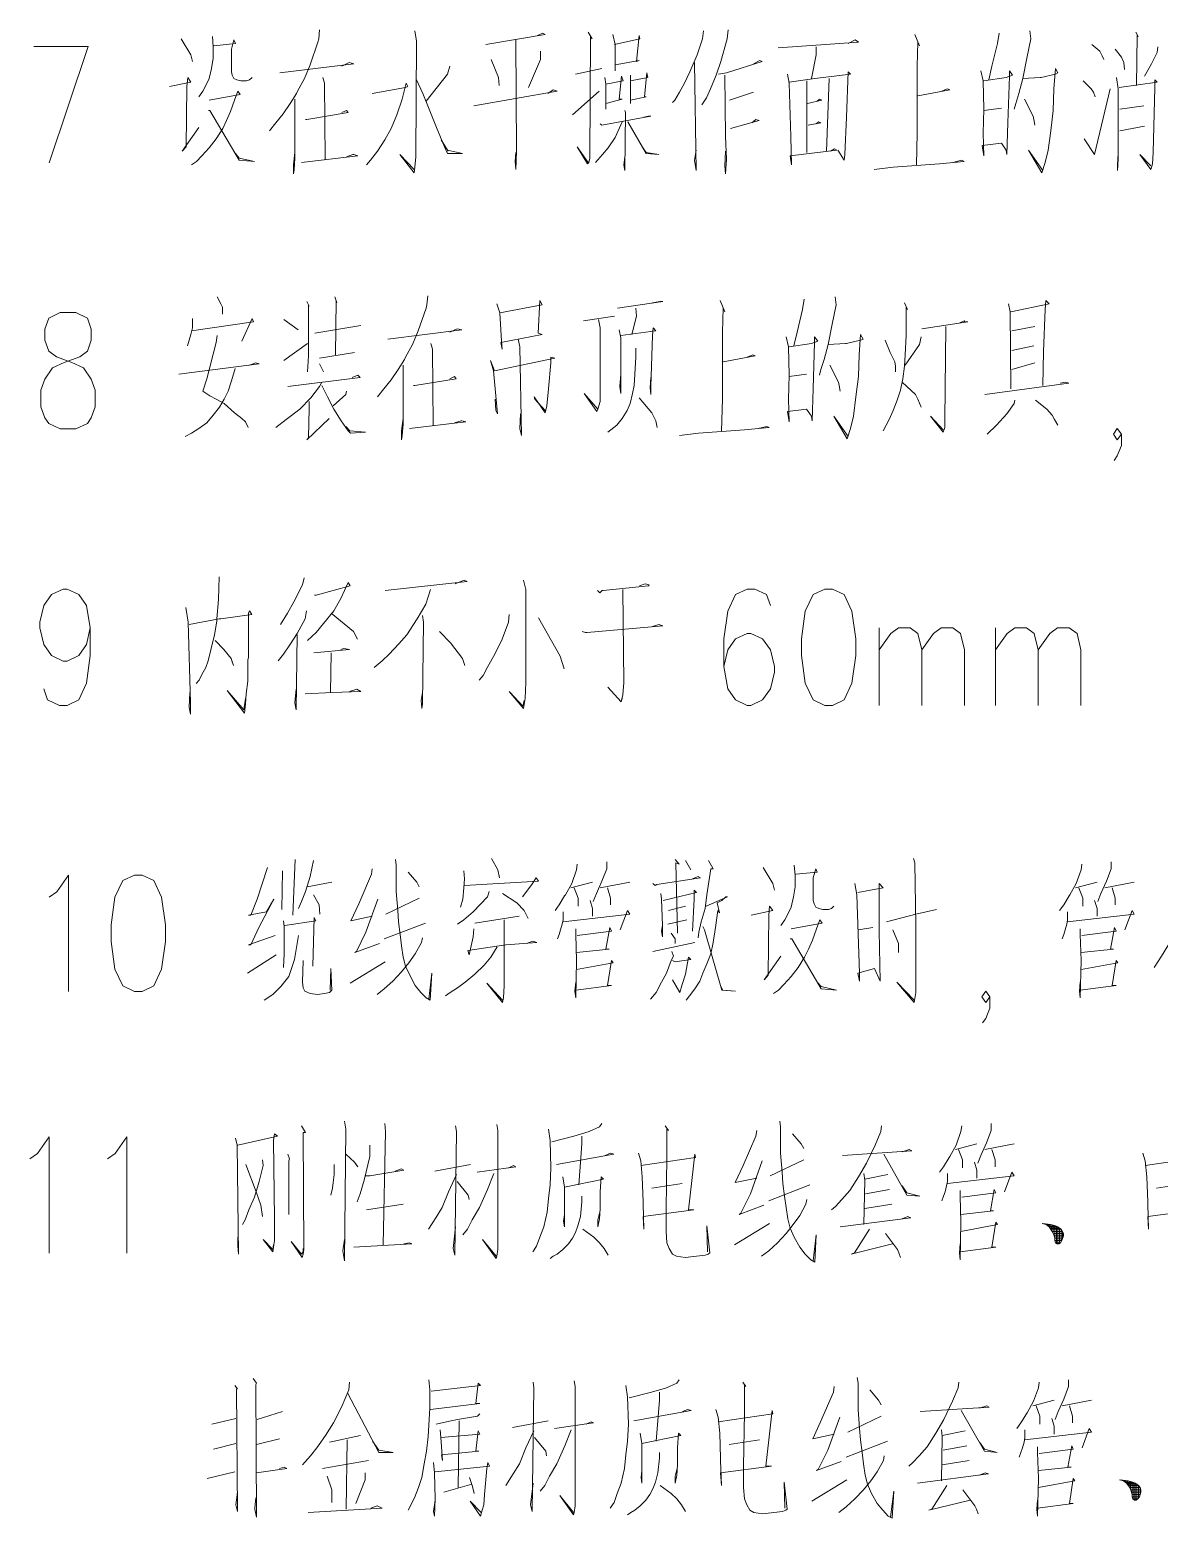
# Model space of a CAD drawing. Header units: millimetres. Extents: x 0 to 586, y 0 to 414.
# Drawn here: x 199.27 to 234.03, y 102.86 to 148.67 of the extents above; entities that cross this region are included whole.
import ezdxf

# ---------------------------------------------------------------- set-up
doc = ezdxf.new("R2010")
doc.units = ezdxf.units.MM

msp = doc.modelspace()

# ---------------------------------------------------------------- linework, layer by layer
at = {"color": 0, "lineweight": 0}
for points in [[(204.889806, 148.459472), (204.910972, 148.1455), (204.910972, 147.79625), (204.865111, 147.482278), (204.791028, 147.168306), (204.69225, 146.960167), (204.593472, 146.783778), (204.473528, 146.610917)], [(208.188278, 148.671139), (208.163583, 148.392444), (208.138889, 148.286611), (207.895472, 147.588111), (207.726139, 147.168306), (207.503889, 146.783778), (207.479194, 146.713222), (207.285167, 146.39925), (207.062917, 146.085278), (206.844194, 145.806583), (206.650167, 145.563167)], [(211.123389, 148.635861), (211.172778, 148.321889), (211.148083, 144.758833), (211.123389, 144.444861), (211.098694, 144.268472), (210.657722, 144.829389), (211.098694, 144.374306)], [(213.300028, 148.216056), (215.134472, 148.530028), (215.060389, 148.565306), (214.891056, 148.49475)], [(216.453861, 148.600583), (216.577333, 148.392444), (216.527944, 148.459472), (216.50325, 144.723556), (216.478556, 144.582444), (216.429167, 144.547167), (216.111667, 145.072806), (216.453861, 144.582444)], [(217.212333, 148.530028), (217.286417, 148.216056), (217.286417, 147.411722), (217.286417, 147.588111), (218.020194, 147.725694), (217.946111, 147.693944), (218.020194, 148.49475), (218.044889, 148.392444), (217.261722, 148.216056)], [(219.999278, 148.635861), (219.974583, 148.392444), (219.80525, 147.902083), (219.586528, 147.376444), (219.413667, 147.027194), (219.2655, 146.7485), (219.120861, 146.505083), (219.046778, 146.434528)], [(220.75775, 148.671139), (220.733056, 148.392444), (220.539028, 147.693944), (220.390861, 147.274139), (220.221528, 146.854333), (220.098056, 146.575639), (219.953417, 146.363972)], [(226.5045, 148.530028), (226.652667, 148.180778), (226.603278, 148.286611), (226.578583, 147.552833), (226.578583, 145.492611), (226.553889, 144.511889)], [(229.097417, 148.565306), (229.048028, 148.251333), (228.878694, 147.552833), (228.779917, 147.133028)], [(230.049917, 148.635861), (230.074611, 148.392444), (229.954667, 147.79625), (229.831194, 147.168306), (229.707722, 146.713222), (229.612472, 146.39925), (229.563083, 146.226389)], [(233.302528, 148.600583), (233.376611, 148.459472), (233.351917, 148.49475), (233.327222, 146.960167)], [(199.393528, 148.159611), (201.065694, 148.159611), (199.869778, 144.575389)], [(203.933778, 148.392444), (204.226583, 147.902083), (204.275972, 147.693944)], [(204.935667, 148.180778), (205.598889, 148.251333), (205.5495, 148.357167), (205.475417, 148.074944), (205.475417, 147.831528), (205.475417, 147.623389), (205.475417, 147.376444), (205.500111, 147.274139), (205.5495, 147.168306), (205.64475, 147.133028), (205.768222, 147.09775), (205.941083, 147.09775), (206.036333, 147.133028), (206.110417, 147.203583)], [(214.227833, 148.357167), (214.252528, 144.931694), (214.227833, 144.374306), (214.206667, 144.617722), (214.227833, 144.896417)], [(214.986306, 148.007917), (214.986306, 147.760972), (214.619417, 146.889611)], [(222.299389, 148.110222), (224.768833, 148.286611), (224.670056, 148.357167), (224.451333, 148.251333)], [(223.474139, 148.1455), (223.474139, 147.902083), (223.325972, 147.168306)], [(231.958444, 148.216056), (232.201861, 148.007917), (232.275944, 147.866806), (232.325333, 147.760972)], [(232.667528, 148.074944), (232.865083, 147.831528), (232.935639, 147.658667), (232.960333, 147.447)], [(233.986917, 148.1455), (233.962222, 147.972639), (233.792889, 147.623389), (233.574167, 147.238861)], [(206.967667, 147.344694), (209.239556, 147.623389), (209.094917, 147.658667), (208.872667, 147.552833)], [(212.199361, 147.552833), (212.125278, 147.309417), (211.465583, 146.469806)], [(213.472889, 147.760972), (213.691611, 147.203583), (213.716306, 146.960167)], [(219.731167, 147.658667), (219.780556, 144.339028), (219.731167, 144.653), (219.780556, 144.966972)], [(220.464944, 147.309417), (220.708361, 147.344694), (221.809028, 147.693944), (221.738472, 147.725694), (221.540917, 147.623389)], [(203.566889, 146.924889), (204.226583, 147.062472), (204.131333, 147.203583), (204.106639, 146.924889), (204.081944, 145.072806), (203.958472, 144.931694), (204.473528, 145.665472)], [(208.287056, 147.203583), (208.336444, 147.027194), (208.361139, 144.688278)], [(211.172778, 147.133028), (211.366806, 146.713222), (211.564361, 146.226389), (211.783083, 145.665472), (212.030028, 145.072806), (212.125278, 144.861139), (212.590944, 144.861139), (212.125278, 144.966972)], [(216.062278, 147.309417), (216.870139, 147.482278)], [(216.968917, 147.203583), (216.993611, 146.995444), (216.993611, 146.226389), (216.993611, 146.39925), (217.505139, 146.540361), (217.409889, 146.540361), (217.480444, 147.238861), (217.529833, 147.09775), (216.993611, 146.995444)], [(217.752083, 147.274139), (217.752083, 147.09775), (217.752083, 146.39925), (217.752083, 146.505083), (218.238917, 146.610917), (218.189528, 146.610917), (218.263611, 147.344694), (218.288306, 147.203583), (217.752083, 147.09775)], [(220.6625, 147.274139), (220.683667, 145.386778), (220.708361, 144.688278), (220.683667, 144.233194), (220.6625, 144.480139), (220.683667, 144.931694)], [(222.592194, 147.309417), (222.641583, 147.027194), (222.690972, 145.386778), (222.715667, 144.511889), (222.666278, 144.794111), (224.109139, 144.966972), (224.035056, 145.00225), (223.911583, 144.931694)], [(224.133833, 144.966972), (224.327861, 144.653), (224.352556, 144.829389), (224.401944, 145.979444), (224.451333, 147.376444), (224.525417, 147.309417), (223.42475, 147.168306), (222.641583, 147.062472)], [(223.181333, 147.09775), (223.181333, 144.896417)], [(223.865722, 147.168306), (223.791639, 144.931694)], [(228.5365, 147.411722), (228.607056, 147.09775), (228.63175, 146.226389), (228.607056, 145.492611), (228.63175, 144.794111), (228.582361, 145.108083), (229.1715, 145.178639), (229.316139, 144.966972), (229.340833, 144.829389), (229.365528, 145.806583), (229.414917, 147.238861), (229.414917, 147.411722), (229.513694, 147.274139), (229.316139, 147.203583), (228.63175, 147.09775)], [(229.831194, 147.168306), (230.367417, 147.203583), (230.392111, 147.203583), (230.833083, 147.309417), (230.907167, 147.344694), (230.833083, 147.482278), (230.783694, 146.854333), (230.759, 146.191111), (230.688444, 145.563167), (230.614361, 144.966972), (230.515583, 144.582444), (230.416806, 144.268472), (230.000528, 144.966972), (230.4415, 144.339028)], [(231.690333, 147.09775), (231.93375, 146.854333), (232.007833, 146.7485), (232.057222, 146.610917)], [(232.716917, 147.203583), (232.766306, 146.854333), (232.766306, 145.143361), (232.766306, 144.688278), (232.741611, 144.339028), (232.741611, 144.511889), (232.766306, 144.861139)], [(232.791, 146.889611), (233.962222, 147.062472), (233.891667, 147.133028), (233.891667, 146.889611), (233.842278, 144.896417), (233.817583, 144.547167), (233.768194, 144.374306), (233.426, 144.829389), (233.768194, 144.480139)], [(204.791028, 146.505083), (205.743528, 146.677944), (205.669444, 146.783778), (205.574194, 146.505083), (205.450722, 146.155833), (205.32725, 145.877139), (205.207306, 145.630194), (205.00975, 145.316222), (204.791028, 145.037528), (204.568778, 144.794111), (204.399444, 144.617722), (204.251278, 144.511889)], [(209.804, 146.713222), (210.830583, 146.889611), (210.904667, 146.924889), (210.855278, 147.027194), (210.731806, 146.540361), (210.562472, 146.05), (210.389611, 145.630194), (210.195583, 145.280944), (209.973333, 144.931694), (209.754611, 144.653), (209.631139, 144.511889)], [(212.933139, 146.328694), (215.501361, 146.783778), (215.377889, 146.819056), (215.208556, 146.713222)], [(215.967028, 146.05), (216.796056, 146.783778)], [(220.807139, 146.505083), (221.540917, 146.7485)], [(226.603278, 146.642667), (227.580472, 146.819056), (227.506389, 146.854333), (227.337056, 146.783778)], [(231.715028, 145.316222), (232.032528, 144.829389), (232.519361, 146.854333)], [(204.766333, 146.191111), (204.815722, 146.191111), (205.718833, 144.653), (206.1845, 144.617722), (205.718833, 144.723556), (205.598889, 144.861139)], [(207.429806, 146.540361), (207.429806, 144.723556), (207.408639, 144.374306), (207.383944, 144.233194), (207.383944, 144.511889), (207.429806, 144.896417)], [(207.750833, 145.912417), (207.796694, 145.912417), (209.070222, 146.120556), (209.020833, 146.191111), (208.872667, 146.120556)], [(217.579222, 146.191111), (217.603917, 146.120556), (217.579222, 144.339028), (217.554528, 144.511889), (217.579222, 144.758833)], [(223.2025, 146.39925), (223.643472, 146.505083), (223.569389, 146.540361), (223.498833, 146.469806)], [(228.63175, 146.191111), (229.1715, 146.261667)], [(229.880583, 146.540361), (230.148694, 146.014722), (230.173389, 145.912417), (230.198083, 145.736028)], [(233.549472, 146.328694), (232.815694, 146.226389)], [(217.505139, 145.841861), (217.286417, 145.3515), (217.067694, 145.037528), (216.894833, 144.829389), (216.676111, 144.582444)], [(216.82075, 145.771306), (216.870139, 145.736028), (218.387083, 146.014722), (218.313, 146.014722), (218.168361, 145.979444)], [(217.678, 145.841861), (218.238917, 144.861139), (218.6305, 144.829389), (218.238917, 144.896417), (218.118972, 145.072806)], [(220.831833, 145.630194), (221.713778, 145.877139), (221.615, 145.912417), (221.491528, 145.806583)], [(223.227194, 145.736028), (223.618778, 145.806583), (223.544694, 145.841861), (223.474139, 145.771306)], [(233.574167, 145.70075), (232.815694, 145.563167)], [(211.93125, 145.280944), (212.149972, 144.931694)], [(207.627361, 144.582444), (209.363028, 144.794111), (209.239556, 144.829389), (209.214861, 144.829389), (209.020833, 144.758833)], [(225.259194, 144.374306), (225.844806, 144.444861), (227.262972, 144.547167), (228.021444, 144.617722), (227.947361, 144.653), (227.67925, 144.582444)], [(205.034444, 140.447889), (205.154389, 140.236222), (205.203778, 140.133917), (205.203778, 140.028083), (205.203778, 139.92225)], [(207.796694, 140.306778), (207.870778, 140.169194), (207.846083, 140.204472), (207.846083, 138.631083), (207.821389, 138.140722)], [(208.653944, 140.447889), (208.7245, 140.2715), (208.703333, 140.342056), (208.678639, 138.666361)], [(211.514972, 140.483167), (211.490278, 140.204472), (211.465583, 140.098639), (211.218639, 139.400139), (211.049306, 138.980333), (210.830583, 138.595806), (210.805889, 138.52525), (210.608333, 138.211278), (210.389611, 137.897306), (210.167361, 137.618611), (209.973333, 137.371667)], [(213.642222, 140.236222), (213.737472, 139.957528), (213.786861, 139.086167), (213.811556, 138.839222), (213.762167, 139.050889), (215.035694, 139.294306), (214.912222, 139.329583), (214.961611, 140.342056), (215.035694, 140.204472), (213.737472, 139.957528)], [(217.356972, 140.098639), (218.750444, 140.306778), (218.655194, 140.306778), (218.432944, 140.2715)], [(220.514333, 140.342056), (220.658972, 139.992806), (220.609583, 140.098639), (220.584889, 139.364861), (220.584889, 137.304639), (220.560194, 136.323917)], [(223.103722, 140.377333), (223.054333, 140.063361), (222.885, 139.364861), (222.786222, 138.945056)], [(224.05975, 140.447889), (224.084444, 140.204472), (223.960972, 139.608278), (223.8375, 138.980333), (223.717556, 138.52525), (223.618778, 138.211278), (223.569389, 138.038417)], [(226.187, 140.2715), (226.28225, 140.063361), (226.236389, 140.133917), (226.236389, 139.259028), (226.211694, 138.666361), (226.187, 138.317111), (226.137611, 137.932583), (226.063528, 137.583333), (225.96475, 137.269361), (225.844806, 136.955389), (225.721333, 136.673167), (225.527306, 136.323917)], [(229.390222, 140.236222), (229.439611, 139.992806), (229.464306, 137.618611)], [(229.464306, 139.992806), (230.635528, 140.236222), (230.540278, 140.342056), (230.515583, 140.063361), (230.466194, 138.772194), (230.4415, 137.720917)], [(204.275972, 139.784667), (204.275972, 139.502444), (204.226583, 139.294306), (204.177194, 139.121444), (204.127806, 138.945056)], [(204.251278, 139.400139), (206.159806, 139.678833), (206.110417, 139.784667), (205.792917, 139.086167)], [(207.087611, 139.749389), (207.528583, 139.435417)], [(216.305694, 139.714111), (217.261722, 139.855222)], [(216.771361, 139.749389), (216.82075, 139.502444), (216.82075, 137.234083), (216.746667, 136.990667), (216.721972, 136.920111), (216.330389, 137.4775), (216.746667, 136.990667)], [(217.921417, 140.098639), (217.946111, 139.855222), (217.797944, 139.294306)], [(208.040111, 139.329583), (209.458278, 139.573)], [(210.290833, 139.153194), (212.56625, 139.435417), (212.418083, 139.470694), (212.199361, 139.364861)], [(217.406361, 139.435417), (217.45575, 139.188472), (217.45575, 137.4775), (217.431056, 137.689167), (217.45575, 138.070167)], [(217.45575, 139.259028), (218.531722, 139.400139), (218.457639, 139.502444), (218.432944, 139.259028), (218.383556, 137.689167), (218.383556, 137.442222), (218.362389, 137.653889), (218.383556, 137.967861)], [(223.8375, 138.980333), (224.37725, 139.015611), (224.401944, 139.015611), (224.839389, 139.121444), (224.913472, 139.153194), (224.839389, 139.294306), (224.793528, 138.666361), (224.768833, 138.003139), (224.69475, 137.371667), (224.620667, 136.779), (224.521889, 136.394472), (224.426639, 136.0805), (224.010361, 136.779), (224.451333, 136.151056)], [(226.723222, 139.470694), (228.141389, 139.678833), (228.046139, 139.678833), (228.021444, 139.714111), (227.873278, 139.643556)], [(227.457, 139.537722), (227.432306, 136.673167), (227.432306, 136.42975), (227.382917, 136.288639), (226.991333, 136.779), (227.382917, 136.359194)], [(230.198083, 139.537722), (229.489, 139.400139)], [(205.034444, 139.259028), (205.00975, 139.050889), (204.716944, 137.932583), (204.593472, 137.548056), (204.812194, 137.406944), (205.00975, 137.304639), (205.253167, 137.163528), (205.570667, 136.884833), (205.792917, 136.708444), (205.912861, 136.606139), (205.986944, 136.42975)], [(207.087611, 138.489972), (207.821389, 139.015611)], [(211.610222, 139.015611), (211.659611, 138.839222), (211.684306, 136.500306)], [(214.301917, 139.153194), (214.351306, 138.909778), (214.400694, 136.186333), (214.351306, 136.394472), (214.376, 136.849556)], [(217.921417, 138.8745), (217.921417, 138.736917), (217.921417, 138.595806), (217.872028, 137.720917), (217.822639, 137.4775), (217.748556, 137.163528), (217.653306, 136.955389), (217.505139, 136.708444), (217.332278, 136.500306), (217.064167, 136.288639)], [(222.542806, 139.22375), (222.616889, 138.909778), (222.641583, 138.038417), (222.616889, 137.304639), (222.641583, 136.606139), (222.592194, 136.920111), (223.177806, 136.990667), (223.325972, 136.779), (223.350667, 136.637889), (223.375361, 137.618611), (223.421222, 139.050889), (223.421222, 139.22375), (223.52, 139.086167), (223.325972, 139.015611), (222.641583, 138.909778)], [(225.597861, 139.121444), (225.746028, 138.736917), (225.894194, 138.454694), (225.915361, 138.317111), (225.915361, 138.140722)], [(226.698528, 139.22375), (226.649139, 138.980333), (226.211694, 138.352389)], [(229.489, 138.803944), (230.173389, 138.945056)], [(203.859694, 138.070167), (206.329139, 138.387667), (206.230361, 138.422944), (206.036333, 138.352389)], [(208.188278, 138.560528), (209.26425, 138.736917)], [(208.188278, 138.387667), (208.31175, 138.140722)], [(210.7565, 138.352389), (210.7565, 136.535583), (210.731806, 136.186333), (210.707111, 136.045222), (210.707111, 136.323917), (210.7565, 136.708444)], [(213.592833, 137.304639), (213.617528, 136.955389), (213.666917, 136.849556), (213.543444, 138.176), (213.444667, 138.489972), (213.568139, 138.176), (215.427278, 138.560528), (215.303806, 138.595806), (215.303806, 138.422944), (215.229722, 137.618611), (215.180333, 137.092972), (215.134472, 136.884833), (214.792278, 137.371667), (214.813444, 137.304639), (215.134472, 136.955389)], [(220.609583, 138.454694), (221.590306, 138.631083), (221.516222, 138.666361), (221.343361, 138.595806)], [(223.886889, 138.352389), (224.155, 137.82675), (224.179694, 137.720917), (224.204389, 137.548056)], [(230.198083, 138.422944), (229.489, 138.211278)], [(205.595361, 138.246556), (205.475417, 137.862028), (205.376639, 137.548056), (205.253167, 137.304639), (205.108528, 137.057694), (204.910972, 136.814278), (204.716944, 136.570861), (204.47, 136.394472), (204.251278, 136.256889), (204.053722, 136.151056)], [(207.211083, 137.689167), (209.433583, 137.967861), (209.363028, 138.038417), (209.190167, 137.967861)], [(211.074, 137.720917), (211.123389, 137.720917), (212.393389, 137.932583), (212.344, 138.003139), (212.199361, 137.932583)], [(222.641583, 138.003139), (223.177806, 138.070167)], [(208.262361, 137.82675), (208.188278, 137.689167), (207.920167, 137.339917), (207.577972, 136.990667), (207.161694, 136.673167), (206.844194, 136.42975)], [(208.262361, 137.720917), (208.431694, 137.371667), (208.62925, 136.990667), (208.847972, 136.637889), (209.066694, 136.323917), (209.140778, 136.256889), (209.606444, 136.288639), (209.116083, 136.323917), (208.996139, 136.465028)], [(209.020833, 137.548056), (208.996139, 137.442222), (208.604556, 137.092972)], [(226.112917, 137.82675), (226.529194, 137.442222), (226.603278, 137.304639), (226.698528, 137.057694)], [(228.656444, 137.442222), (231.249361, 137.791472), (231.150583, 137.82675), (230.977722, 137.791472)], [(207.870778, 137.234083), (207.870778, 137.022417), (207.846083, 136.115778), (207.796694, 136.045222), (208.481083, 136.708444)], [(218.020194, 137.339917), (218.40825, 136.884833), (218.531722, 136.637889), (218.581111, 136.42975)], [(229.58425, 137.269361), (229.559556, 137.163528), (229.340833, 136.849556), (229.023333, 136.500306), (228.730528, 136.221611)], [(230.21925, 137.269361), (230.564972, 136.990667), (230.734306, 136.814278), (230.808389, 136.673167), (230.907167, 136.500306)], [(210.950528, 136.394472), (212.686194, 136.606139), (212.56625, 136.637889), (212.541556, 136.637889), (212.344, 136.570861)], [(219.2655, 136.186333), (219.851111, 136.256889), (221.269278, 136.359194), (222.02775, 136.42975), (221.957194, 136.465028), (221.685556, 136.394472)], [(232.642833, 135.417278), (232.738083, 135.554861), (232.861556, 135.872361), (232.861556, 136.221611), (232.738083, 136.394472), (232.618139, 136.221611), (232.738083, 136.045222), (232.861556, 136.221611)], [(205.101472, 131.833056), (205.076778, 131.134556), (205.027389, 130.538361), (205.027389, 130.471333), (204.953306, 130.051528), (204.854528, 129.631722), (204.759278, 129.247194), (204.685194, 129.039056), (204.561722, 128.827389), (204.487639, 128.654528), (204.392389, 128.548694)], [(207.715556, 131.797778), (207.666167, 131.586111), (207.398056, 131.064), (207.204028, 130.71475), (206.981778, 130.3655)], [(208.033056, 131.272139), (208.082444, 131.272139), (209.133722, 131.554361), (209.063167, 131.656667), (208.840917, 131.169833), (208.622194, 130.785306), (208.304694, 130.400778), (208.082444, 130.118556), (207.814333, 129.875139)], [(210.209694, 131.41325), (212.728528, 131.691944), (212.633278, 131.727222), (212.361639, 131.621389)], [(214.467722, 131.727222), (214.538278, 131.448528), (214.538278, 128.583972), (214.513583, 128.093611), (214.467722, 127.779639), (214.02675, 128.305278)], [(216.739611, 131.41325), (216.813694, 131.342694), (216.887778, 131.41325), (216.912472, 131.41325), (218.305944, 131.554361), (218.330639, 131.586111), (218.207167, 131.621389), (218.037833, 131.554361)], [(201.132722, 130.266722), (201.016306, 129.755194), (200.776417, 129.413), (200.416583, 129.240139), (200.296639, 129.240139), (199.940333, 129.413), (199.700444, 129.755194), (199.5805, 130.266722), (199.5805, 130.436056), (199.700444, 130.947583), (199.940333, 131.289778), (200.296639, 131.459111), (200.416583, 131.459111), (200.776417, 131.289778), (201.016306, 130.947583), (201.132722, 130.266722), (201.132722, 129.413), (201.016306, 128.559278), (200.776417, 128.04775), (200.416583, 127.874889), (200.180222, 127.874889), (199.820389, 128.04775), (199.700444, 128.389944)], [(211.606694, 131.448528), (211.458528, 130.993444), (211.190417, 130.538361), (210.872917, 130.051528), (210.625972, 129.769306), (210.333167, 129.455333), (210.114444, 129.247194), (209.8675, 129.039056)], [(217.522778, 131.448528), (217.547472, 128.583972), (217.522778, 128.199444), (217.473389, 127.987778), (217.057111, 128.442861), (217.473389, 127.987778), (217.498083, 128.093611)], [(222.063028, 130.947583), (221.943083, 131.289778), (221.58325, 131.459111), (221.343361, 131.459111), (220.987056, 131.289778), (220.747167, 130.77825), (220.627222, 129.924528), (220.627222, 129.070806), (220.747167, 128.389944), (220.987056, 128.04775), (221.343361, 127.874889), (221.463306, 127.874889), (221.823139, 128.04775), (222.063028, 128.389944), (222.182972, 128.901472), (222.182972, 129.070806), (222.063028, 129.582333), (221.823139, 129.924528), (221.463306, 130.093861), (221.343361, 130.093861), (220.987056, 129.924528), (220.747167, 129.582333), (220.627222, 129.070806)], [(204.074889, 130.887611), (204.145444, 130.436056), (204.219528, 127.956028), (204.219528, 127.606778), (204.170139, 127.814917), (204.194833, 128.27)], [(204.170139, 130.3655), (205.101472, 130.538361), (205.150861, 130.538361), (206.103361, 130.679472), (206.029278, 130.785306), (206.004583, 130.71475), (206.004583, 129.980972), (206.004583, 129.353028), (205.979889, 129.282472), (205.979889, 128.686278), (205.979889, 128.61925), (205.9305, 128.234722), (205.905806, 127.92075), (205.881111, 127.638528), (205.344889, 128.337028), (205.859944, 127.744361), (205.905806, 128.093611)], [(207.789639, 130.785306), (207.74025, 130.538361), (207.496833, 130.086806), (207.278111, 129.737556), (207.080556, 129.455333), (206.911222, 129.247194)], [(208.548111, 130.71475), (209.2325, 130.153833), (209.355972, 129.910417)], [(211.35975, 130.644194), (211.384444, 130.436056), (211.35975, 127.92075), (211.335056, 127.779639), (211.310361, 128.023056), (211.35975, 128.27)], [(214.02675, 130.679472), (214.002056, 130.436056), (213.8045, 129.910417), (213.585778, 129.455333), (213.367056, 129.070806), (213.218889, 128.792111), (213.095417, 128.654528)], [(214.929861, 130.573639), (215.589556, 129.388306), (215.713028, 129.003778)], [(212.657972, 129.106083), (212.583889, 129.31775), (212.217, 129.804583), (211.874806, 130.153833)], [(216.273944, 130.153833), (216.372722, 130.118556), (216.422111, 130.118556), (218.746917, 130.330222), (218.623444, 130.3655), (218.404722, 130.294944)], [(225.407361, 127.874889), (225.407361, 130.266722)], [(225.407361, 129.582333), (225.763667, 130.093861), (226.003556, 130.266722), (226.363389, 130.266722), (226.59975, 130.093861), (226.719694, 129.582333), (226.719694, 127.874889)], [(226.719694, 129.582333), (227.079528, 130.093861), (227.315889, 130.266722), (227.675722, 130.266722), (227.915611, 130.093861), (228.035556, 129.582333), (228.035556, 127.874889)], [(228.988056, 127.874889), (228.988056, 130.266722)], [(228.988056, 129.582333), (229.347889, 130.093861), (229.587778, 130.266722), (229.944083, 130.266722), (230.183972, 130.093861), (230.303917, 129.582333), (230.303917, 127.874889)], [(230.303917, 129.582333), (230.660222, 130.093861), (230.900111, 130.266722), (231.259944, 130.266722), (231.499833, 130.093861), (231.61625, 129.582333), (231.61625, 127.874889)], [(204.978, 129.875139), (205.246111, 129.596444), (205.468361, 129.31775), (205.538917, 129.106083), (205.493056, 129.247194)], [(207.496833, 130.051528), (207.472139, 127.744361), (207.42275, 127.956028), (207.472139, 128.372306)], [(208.011889, 129.490611), (209.109028, 129.596444), (208.939694, 129.631722), (208.840917, 129.596444)], [(208.548111, 129.490611), (208.523417, 128.27)], [(207.74025, 128.234722), (208.572806, 128.27), (209.45475, 128.305278), (209.331278, 128.372306), (209.109028, 128.305278)], [(214.051444, 128.27), (214.443028, 127.850194), (214.488889, 128.023056)], [(206.583139, 122.886611), (206.265639, 121.909417), (206.068083, 121.419056), (205.997528, 121.419056), (206.558444, 121.524889), (206.777167, 121.909417), (206.315028, 121.038056), (206.068083, 120.512417), (205.997528, 120.512417), (206.826556, 120.791111)], [(207.048806, 122.784306), (207.024111, 121.595444)], [(207.440389, 123.133556), (207.366306, 121.419056)], [(208.001306, 123.098278), (207.902528, 122.607917), (207.757889, 122.152833), (207.634417, 121.838861), (207.535639, 121.630722)], [(209.811056, 122.851333), (209.786361, 122.678472), (209.394778, 121.768306), (209.151361, 121.246194), (209.811056, 121.387306)], [(210.520139, 123.133556), (210.544833, 122.957167), (210.544833, 122.152833), (210.594222, 121.560167), (210.618917, 121.210917), (210.668306, 120.826389), (210.714167, 120.477139), (210.763556, 120.127889), (210.837639, 119.849194), (210.961111, 119.5705), (211.130444, 119.256528), (211.303306, 119.044861), (211.472639, 118.872), (211.596111, 118.801444), (211.6455, 119.637528), (211.546722, 118.836722)], [(212.622694, 122.784306), (212.647389, 122.537361), (212.622694, 122.258667), (212.598, 121.909417), (212.523917, 121.666)], [(213.479944, 123.168833), (213.673972, 122.819583), (213.723361, 122.572639)], [(216.118722, 122.992444), (216.094028, 122.819583), (215.949389, 122.399778), (215.751833, 122.050528), (215.727139, 122.01525), (215.557806, 121.736556), (215.434333, 121.560167)], [(217.025361, 123.063), (217.025361, 122.851333), (216.877194, 122.470333), (216.707861, 122.085806), (216.609083, 121.838861)], [(219.127917, 123.133556), (219.251389, 122.992444), (219.152611, 123.027722), (219.202, 120.861667)], [(219.445417, 123.098278), (219.618278, 122.819583)], [(220.1545, 123.098278), (220.302667, 122.851333), (220.228583, 122.851333), (220.105111, 122.050528), (220.055722, 121.630722), (219.935778, 121.210917), (219.861694, 120.896944), (219.837, 120.720556)], [(221.840778, 122.886611), (222.137111, 122.399778), (222.182972, 122.188111)], [(222.796806, 122.957167), (222.8215, 122.643194), (222.8215, 122.293944), (222.772111, 121.979972), (222.698028, 121.666), (222.59925, 121.454333), (222.504, 121.281472), (222.380528, 121.105083)], [(222.846194, 122.678472), (223.505889, 122.749028), (223.4565, 122.851333), (223.382417, 122.572639), (223.382417, 122.329222), (223.382417, 122.121083), (223.382417, 121.874139), (223.407111, 121.768306), (223.4565, 121.666), (223.555278, 121.630722), (223.675222, 121.595444), (223.848083, 121.595444), (223.943333, 121.630722), (224.017417, 121.701278)], [(226.462167, 123.168833), (226.511556, 123.027722), (226.53625, 121.105083), (226.53625, 119.91975), (226.53625, 119.044861), (226.486861, 118.730889), (225.950639, 119.358833), (226.486861, 118.801444)], [(231.648, 122.992444), (231.623306, 122.819583), (231.475139, 122.399778), (231.281111, 122.050528), (231.256417, 122.01525), (231.087083, 121.736556), (230.963611, 121.560167)], [(232.551111, 123.063), (232.551111, 122.851333), (232.406472, 122.470333), (232.233611, 122.085806), (232.138361, 121.838861)], [(199.862722, 121.972917), (200.099083, 122.14225), (200.458917, 122.653778), (200.458917, 119.073083)], [(207.807278, 122.293944), (208.562222, 122.435056)], [(211.253917, 122.293944), (211.179833, 122.435056), (210.911722, 122.749028)], [(212.647389, 122.329222), (214.922806, 122.470333), (214.848722, 122.572639), (214.72525, 122.3645), (214.432444, 121.979972)], [(215.924694, 122.258667), (216.584389, 122.435056)], [(216.827806, 122.258667), (217.734444, 122.435056)], [(218.443528, 122.399778), (218.517611, 122.329222), (218.563472, 122.3645), (219.911083, 122.572639), (219.837, 122.607917), (219.664139, 122.537361)], [(224.655944, 122.399778), (224.7265, 122.050528), (224.800583, 119.637528), (224.800583, 119.394111), (224.751194, 119.637528), (225.26625, 119.778639), (225.435583, 119.394111), (225.410889, 120.932222), (225.410889, 122.399778), (225.534361, 122.258667), (224.751194, 122.121083)], [(231.453972, 122.258667), (232.113667, 122.435056)], [(232.357083, 122.258667), (233.260194, 122.435056)], [(208.001306, 122.050528), (208.170639, 121.736556), (208.195333, 121.454333)], [(209.980389, 121.909417), (209.6135, 120.896944), (209.320694, 120.304278), (209.271306, 120.269), (210.029778, 120.547694)], [(210.227333, 121.454333), (211.253917, 121.944694)], [(213.405861, 122.152833), (213.356472, 121.979972), (212.9155, 121.524889), (212.622694, 121.281472), (212.428667, 121.140361)], [(213.822139, 122.085806), (214.263111, 121.803583), (214.481833, 121.560167), (214.605306, 121.31675)], [(216.023472, 122.258667), (216.143417, 121.944694), (216.143417, 121.701278)], [(216.510306, 121.874139), (216.584389, 121.630722), (216.584389, 121.387306)], [(217.050056, 122.258667), (217.145306, 121.944694), (217.145306, 121.736556)], [(218.686944, 122.085806), (218.711639, 121.909417), (218.736333, 121.105083), (218.736333, 120.755833), (218.711639, 120.932222), (218.736333, 121.105083)], [(218.761028, 121.874139), (219.787611, 122.121083), (219.713528, 122.188111), (219.713528, 121.909417), (219.664139, 120.932222)], [(220.080417, 121.701278), (220.740111, 121.979972), (220.69425, 121.979972), (220.570778, 121.874139), (220.422611, 121.803583), (220.496694, 121.489611), (220.447306, 121.560167), (220.373222, 121.038056), (220.302667, 120.582972), (220.228583, 120.233722), (220.105111, 119.91975), (219.985167, 119.637528), (219.886389, 119.394111), (219.738222, 119.150694), (219.568889, 118.939028), (219.470111, 118.801444)], [(231.549222, 122.258667), (231.672694, 121.944694), (231.672694, 121.701278)], [(232.039583, 121.874139), (232.113667, 121.630722), (232.113667, 121.387306)], [(232.575806, 122.258667), (232.674583, 121.944694), (232.674583, 121.736556)], [(215.681278, 121.524889), (215.681278, 121.281472), (215.656583, 121.140361), (215.607194, 120.9675), (215.557806, 120.826389), (215.508417, 120.688806)], [(215.681278, 121.210917), (217.734444, 121.454333), (217.660361, 121.560167), (217.441639, 120.9675)], [(219.445417, 121.701278), (218.930361, 121.560167)], [(221.473889, 121.419056), (222.137111, 121.560167), (222.038333, 121.701278), (222.013639, 121.419056), (221.988944, 119.5705), (221.865472, 119.429389), (222.380528, 120.163167)], [(225.633139, 121.210917), (226.53625, 121.454333), (227.17125, 121.595444)], [(231.207028, 121.524889), (231.207028, 121.281472), (231.182333, 121.140361), (231.132944, 120.9675), (231.087083, 120.826389), (231.037694, 120.688806)], [(231.207028, 121.210917), (233.260194, 121.454333), (233.189639, 121.560167), (232.967389, 120.9675)], [(234.72775, 121.489611), (234.484333, 120.9675), (234.290306, 120.477139), (234.09275, 120.163167), (233.874028, 119.813917)], [(207.0735, 121.246194), (207.094667, 121.069806), (207.094667, 120.304278), (207.094667, 120.233722), (207.0735, 119.813917)], [(207.119361, 121.105083), (208.075389, 121.246194), (208.026, 121.352028), (207.976611, 119.849194)], [(210.177944, 120.688806), (211.447944, 121.175639)], [(212.940194, 121.002778), (212.9155, 120.755833), (212.795556, 120.198444), (212.746167, 120.336028), (213.917389, 120.512417), (214.873417, 120.582972), (214.749944, 120.61825), (214.555917, 120.547694)], [(212.964889, 121.175639), (214.333667, 121.387306)], [(213.871528, 121.281472), (213.871528, 119.256528), (213.846833, 118.872), (213.822139, 118.730889), (213.331778, 119.323556), (213.822139, 118.801444)], [(216.069333, 121.002778), (216.069333, 120.826389), (216.094028, 120.022056), (216.069333, 118.872), (216.048167, 119.080139), (216.069333, 119.358833)], [(216.118722, 120.791111), (217.17, 120.932222), (217.124139, 121.038056), (217.000667, 120.371306), (217.099444, 120.371306), (216.094028, 120.269)], [(219.494806, 121.281472), (218.909194, 121.140361)], [(219.985167, 121.069806), (220.031028, 120.9675), (220.570778, 119.115417), (220.987056, 119.080139), (220.595472, 119.115417), (220.521389, 119.256528)], [(222.698028, 121.002778), (223.650528, 121.175639), (223.579972, 121.281472), (223.481194, 121.002778), (223.357722, 120.653528), (223.23425, 120.371306), (223.114306, 120.127889), (222.91675, 119.813917), (222.698028, 119.535222), (222.479306, 119.288278), (222.306444, 119.115417), (222.158278, 119.009583)], [(224.775889, 120.9675), (225.216861, 121.038056)], [(225.827167, 120.9675), (226.000028, 120.547694), (226.000028, 120.269)], [(231.598611, 121.002778), (231.598611, 120.826389), (231.623306, 120.022056), (231.598611, 118.872), (231.573917, 119.080139), (231.598611, 119.358833)], [(231.648, 120.791111), (232.699278, 120.932222), (232.649889, 121.038056), (232.529944, 120.371306), (232.625194, 120.371306), (231.623306, 120.269)], [(207.535639, 120.791111), (207.415694, 120.057333), (207.242833, 119.535222), (206.999417, 119.22125), (206.752472, 118.974306), (206.484361, 118.801444)], [(211.352694, 120.720556), (211.328, 120.582972), (211.130444, 120.233722), (210.936417, 119.955028), (210.714167, 119.672806), (210.446056, 119.394111), (210.177944, 119.150694), (209.959222, 118.974306)], [(218.443528, 120.304278), (219.738222, 120.582972)], [(219.004444, 120.861667), (219.127917, 120.688806), (219.127917, 120.547694)], [(222.673333, 120.688806), (222.722722, 120.688806), (223.625833, 119.150694), (224.0915, 119.115417), (223.625833, 119.22125), (223.505889, 119.358833)], [(205.972833, 119.637528), (206.85125, 120.198444)], [(213.649278, 120.441861), (213.45525, 120.127889), (213.257694, 119.884472), (212.964889, 119.605778), (212.672083, 119.358833), (212.428667, 119.185972), (212.206417, 119.044861), (212.061778, 118.939028)], [(219.029139, 120.304278), (219.078528, 120.163167), (219.004444, 120.022056), (218.859806, 119.637528), (218.711639, 119.358833), (218.542306, 119.044861), (218.369444, 118.836722)], [(219.053833, 120.022056), (219.127917, 119.986778), (219.618278, 120.057333), (219.544194, 120.127889), (219.445417, 119.605778), (219.346639, 119.288278), (219.276083, 119.044861), (219.053833, 119.429389)], [(207.683806, 120.022056), (207.659111, 119.358833), (207.683806, 119.185972), (207.733194, 119.080139), (207.902528, 119.009583), (208.124778, 118.974306), (208.3435, 119.009583), (208.491667, 119.044861), (208.562222, 119.115417), (208.537528, 119.778639), (208.516361, 119.115417)], [(209.126667, 119.323556), (210.202639, 119.986778)], [(216.094028, 119.743361), (217.219389, 119.955028), (217.17, 120.022056), (217.050056, 119.256528), (217.17, 119.256528), (216.069333, 119.115417)], [(231.623306, 119.743361), (232.748667, 119.955028), (232.699278, 120.022056), (232.575806, 119.256528), (232.699278, 119.256528), (231.598611, 119.115417)], [(228.592944, 118.102944), (228.688194, 118.240528), (228.811667, 118.5545), (228.811667, 118.90375), (228.688194, 119.080139), (228.56825, 118.90375), (228.688194, 118.730889), (228.811667, 118.90375)], [(208.950278, 115.076111), (208.999667, 114.832694), (208.950278, 110.779278), (208.900889, 111.09325), (208.950278, 111.4425)], [(210.199111, 115.005556), (210.220278, 114.762139), (210.149722, 111.269639)], [(216.873667, 115.005556), (216.799583, 114.90325), (216.482083, 114.762139), (216.016417, 114.621028), (215.332028, 114.448167)], [(222.352306, 115.076111), (222.377, 114.90325), (222.377, 114.098917), (222.422861, 113.50625), (222.447556, 113.157), (222.496944, 112.772472), (222.546333, 112.423222), (222.595722, 112.073972), (222.669806, 111.79175), (222.78975, 111.513056), (222.962611, 111.199083), (223.131944, 110.990944), (223.304806, 110.814556), (223.428278, 110.744), (223.474139, 111.583611), (223.378889, 110.779278)], [(228.854, 115.005556), (228.854, 114.797417), (228.709361, 114.412889), (228.5365, 114.028361), (228.44125, 113.784944)], [(199.270056, 113.919), (199.509944, 114.088333), (199.86625, 114.599861), (199.86625, 111.015639)], [(201.658361, 113.919), (201.89825, 114.088333), (202.258083, 114.599861), (202.258083, 111.015639)], [(205.598889, 114.554), (205.648278, 114.342333), (205.697667, 110.990944), (205.672972, 111.234361), (205.672972, 111.513056)], [(205.672972, 114.342333), (206.897111, 114.621028), (206.798333, 114.691583), (206.773639, 114.483444), (206.798333, 112.073972), (206.798333, 111.968139), (206.798333, 111.756472), (206.798333, 111.407222), (206.773639, 111.199083), (206.748944, 111.057972), (206.456139, 111.4425), (206.748944, 111.128528), (206.773639, 111.269639)], [(207.630889, 114.938528), (207.750833, 114.726861), (207.680278, 114.726861), (207.701444, 111.128528), (207.680278, 110.990944), (207.655583, 110.885111), (207.313389, 111.375472), (207.630889, 110.990944), (207.680278, 111.057972), (207.680278, 111.163806)], [(212.372222, 114.938528), (212.396917, 114.762139), (212.351056, 110.955667), (212.301667, 111.163806), (212.372222, 111.827028)], [(213.64575, 114.973806), (213.670444, 114.797417), (213.670444, 111.128528), (213.64575, 110.920389), (213.621056, 110.849833), (213.204778, 111.4425), (213.621056, 110.920389)], [(215.23325, 114.832694), (215.282639, 114.483444), (215.307333, 113.643833), (215.282639, 113.121722), (215.23325, 112.701917), (215.187389, 112.282111), (215.088611, 111.827028), (214.965139, 111.513056), (214.866361, 111.234361), (214.746417, 111.057972)], [(216.263361, 114.621028), (216.263361, 114.377611), (216.164583, 113.121722)], [(218.828056, 114.938528), (218.926833, 114.797417), (218.877444, 114.832694), (218.877444, 113.993083), (218.85275, 112.352667), (218.85275, 111.689444), (218.877444, 111.340194), (218.951528, 111.163806), (219.050306, 110.990944), (219.17025, 110.920389), (219.441889, 110.885111), (220.052194, 110.955667), (220.150972, 110.990944), (220.200361, 111.026222), (220.101583, 111.862306), (220.126278, 111.057972)], [(221.643222, 114.797417), (221.618528, 114.621028), (221.226944, 113.714389), (220.98, 113.18875), (221.643222, 113.329861)], [(223.086083, 114.240028), (223.012, 114.377611), (222.743889, 114.691583)], [(225.481444, 114.938528), (225.45675, 114.762139), (225.283889, 114.342333), (225.015778, 113.784944), (224.772361, 113.365139), (224.50425, 112.945333), (224.257306, 112.666639), (224.063278, 112.4585), (223.939806, 112.352667)], [(227.950889, 114.938528), (227.926194, 114.762139), (227.778028, 114.342333), (227.584, 113.993083), (227.559306, 113.957806), (227.389972, 113.679111), (227.2665, 113.50625)], [(209.733444, 114.342333), (209.733444, 113.993083), (209.560583, 113.259306), (209.440639, 112.8395), (209.341861, 112.596083)], [(215.480194, 113.749667), (217.240556, 114.063639), (217.141778, 114.098917), (216.972444, 114.028361)], [(217.999028, 114.098917), (218.073111, 113.8555), (218.118972, 113.365139), (218.143667, 112.596083), (218.143667, 112.525528), (218.168361, 111.756472), (218.143667, 112.141), (219.71, 112.352667), (219.537139, 112.352667), (219.734694, 114.063639), (219.759389, 113.957806), (218.073111, 113.714389)], [(224.282, 114.028361), (226.40925, 114.169472), (226.335167, 114.20475), (226.116444, 114.134194)], [(227.756861, 114.20475), (228.416556, 114.377611)], [(227.852111, 114.20475), (227.975583, 113.890778), (227.975583, 113.643833)], [(228.659972, 114.20475), (229.563083, 114.377611)], [(228.878694, 114.20475), (228.977472, 113.890778), (228.977472, 113.679111)], [(233.524778, 114.098917), (233.598861, 113.8555), (233.64825, 113.365139), (233.672944, 112.596083), (233.672944, 112.525528), (233.697639, 111.756472), (233.672944, 112.141), (235.239278, 112.352667), (235.066417, 112.352667), (235.263972, 114.063639), (235.288667, 113.957806), (233.598861, 113.714389)], [(206.431444, 113.890778), (206.456139, 113.714389), (206.332667, 113.224028), (206.188028, 112.737194), (206.015167, 112.352667), (205.895222, 112.038694), (205.821139, 111.897583)], [(205.916389, 113.749667), (206.237417, 112.910056), (206.382056, 112.49025), (206.431444, 112.141)], [(207.214611, 114.063639), (207.264, 113.922528), (207.239306, 113.8555), (207.239306, 112.211556), (207.239306, 112.352667), (207.239306, 112.772472)], [(208.632778, 113.749667), (208.632778, 113.435694), (208.608083, 113.18875), (208.583389, 113.015889), (208.534, 112.80775)], [(208.999667, 114.063639), (209.267778, 113.820222), (209.366556, 113.679111)], [(211.737222, 113.541528), (212.837889, 113.749667)], [(213.035444, 113.50625), (214.231361, 113.679111), (214.157278, 113.714389), (214.012639, 113.643833)], [(221.812556, 113.8555), (221.445667, 112.8395), (221.152861, 112.246833), (221.103472, 112.211556), (221.861944, 112.49025)], [(222.055972, 113.400417), (223.086083, 113.890778)], [(225.555528, 114.063639), (226.264611, 112.80775), (226.656194, 112.772472), (226.264611, 112.874778), (226.116444, 113.086444)], [(228.342472, 113.820222), (228.416556, 113.573278), (228.416556, 113.329861)], [(209.609972, 113.400417), (209.733444, 113.400417), (210.784722, 113.573278), (210.710639, 113.608556), (210.516611, 113.541528)], [(212.396917, 113.435694), (212.1535, 112.910056), (211.959472, 112.423222), (211.761917, 112.10925), (211.543194, 111.756472)], [(212.421611, 113.224028), (212.763806, 112.80775), (212.7885, 112.666639)], [(213.546972, 113.470972), (213.352944, 112.980611), (213.106, 112.423222), (212.887278, 112.038694), (212.739111, 111.756472), (212.594472, 111.583611)], [(215.674222, 113.365139), (215.723611, 113.051167), (215.723611, 111.827028), (215.698917, 112.003417), (215.723611, 112.211556)], [(215.723611, 113.051167), (216.923056, 113.294583), (216.848972, 113.365139), (216.824278, 112.910056), (216.824278, 112.387944), (216.799583, 112.073972), (216.750194, 111.827028), (216.750194, 112.038694), (216.799583, 112.246833)], [(218.415306, 113.015889), (219.343111, 113.157)], [(224.941694, 113.470972), (224.966389, 113.259306), (224.941694, 111.897583)], [(224.966389, 113.294583), (225.675472, 113.435694)], [(227.509917, 113.470972), (227.509917, 113.224028), (227.485222, 113.086444), (227.435833, 112.910056), (227.389972, 112.772472), (227.340583, 112.631361)], [(227.509917, 113.157), (229.563083, 113.400417), (229.492528, 113.50625), (229.270278, 112.910056)], [(233.941056, 113.015889), (234.872389, 113.157)], [(216.263361, 112.772472), (216.263361, 112.596083), (216.213972, 112.141), (216.139889, 111.862306), (216.065806, 111.654167), (215.967028, 111.477778), (215.847083, 111.304917), (215.674222, 111.128528), (215.504889, 110.990944), (215.381417, 110.920389), (215.282639, 110.849833)], [(222.010111, 112.631361), (223.280111, 113.121722)], [(225.724861, 112.980611), (224.991083, 112.8395)], [(227.9015, 112.945333), (227.9015, 112.772472), (227.926194, 111.968139), (227.9015, 110.814556), (227.876806, 111.026222), (227.9015, 111.304917)], [(227.950889, 112.737194), (229.002167, 112.874778), (228.952778, 112.980611), (228.832833, 112.317389), (228.928083, 112.317389), (227.926194, 112.211556)], [(209.634667, 112.352667), (210.760028, 112.525528)], [(223.181333, 112.666639), (223.156639, 112.525528), (222.962611, 112.176278), (222.765056, 111.897583), (222.546333, 111.618889), (222.278222, 111.340194), (222.010111, 111.09325), (221.787861, 110.920389)], [(224.966389, 112.387944), (225.798944, 112.525528)], [(220.955306, 111.269639), (222.031278, 111.932861)], [(224.207917, 111.827028), (226.384556, 112.10925), (226.289306, 112.141), (226.116444, 112.073972)], [(227.926194, 111.689444), (229.051556, 111.897583), (229.002167, 111.968139), (228.878694, 111.199083), (229.002167, 111.199083), (227.9015, 111.057972)], [(230.445028, 111.932861), (230.688444, 111.897583), (230.836611, 111.862306), (230.910694, 111.827028), (230.960083, 111.79175), (231.005944, 111.756472), (231.055333, 111.689444), (231.080028, 111.618889), (231.080028, 111.548333), (231.030639, 111.407222), (230.984778, 111.340194), (230.935389, 111.304917), (230.886, 111.304917), (230.836611, 111.340194), (230.811917, 111.407222), (230.811917, 111.477778), (230.787222, 111.583611), (230.737833, 111.689444), (230.639056, 111.827028), (230.543806, 111.897583), (230.420333, 111.932861)], [(230.543806, 111.897583), (230.66375, 111.897583)], [(230.617889, 111.862306), (230.617889, 111.897583)], [(230.811917, 111.862306), (230.617889, 111.862306)], [(230.639056, 111.827028), (230.910694, 111.827028)], [(230.66375, 111.897583), (230.66375, 111.79175)], [(230.960083, 111.79175), (230.66375, 111.79175)], [(230.713139, 111.724722), (230.713139, 111.862306)], [(230.762528, 111.862306), (230.762528, 111.654167)], [(230.811917, 111.407222), (230.811917, 111.862306)], [(230.861306, 111.827028), (230.861306, 111.340194)], [(230.910694, 111.304917), (230.910694, 111.827028)], [(230.960083, 111.79175), (230.960083, 111.340194)], [(209.243083, 111.199083), (211.028139, 111.304917), (210.954056, 111.340194), (210.784722, 111.304917)], [(216.288056, 111.756472), (216.63025, 111.513056), (216.799583, 111.340194), (216.94775, 111.163806), (217.067694, 110.955667)], [(225.114556, 111.756472), (224.648889, 111.026222), (224.550111, 110.990944), (225.823639, 111.304917)], [(225.604917, 111.618889), (225.971806, 111.128528), (226.017667, 111.026222), (226.067056, 110.885111)], [(230.713139, 111.756472), (230.984778, 111.756472)], [(231.055333, 111.689444), (230.737833, 111.689444)], [(230.787222, 111.618889), (231.080028, 111.618889)], [(231.080028, 111.548333), (230.811917, 111.548333)], [(230.811917, 111.477778), (231.055333, 111.477778)], [(231.030639, 111.407222), (230.811917, 111.407222)], [(230.836611, 111.340194), (230.984778, 111.340194)], [(231.005944, 111.375472), (231.005944, 111.756472)], [(231.055333, 111.689444), (231.055333, 111.477778)], [(205.584778, 106.944583), (205.658861, 106.83875), (205.634167, 106.83875), (205.658861, 103.067556), (205.609472, 103.275694), (205.658861, 103.660222)], [(206.149222, 107.15625), (206.248, 107.015139), (206.223306, 106.979861), (206.248, 102.891167), (206.198611, 103.138111), (206.198611, 103.173389), (206.223306, 103.487361)], [(209.109028, 107.050417), (209.084333, 106.807), (208.862083, 106.281361), (208.618667, 105.791), (208.37525, 105.406472), (208.103611, 105.021944), (207.909583, 104.778528), (207.666167, 104.499833)], [(211.553778, 107.120972), (211.578472, 106.807), (211.578472, 106.246083), (211.553778, 105.723972), (211.529083, 105.374722), (211.479694, 104.919639), (211.405611, 104.535111), (211.331528, 104.115306), (211.236278, 103.801333), (211.112806, 103.487361), (210.91525, 103.102833)], [(211.624333, 106.771722), (213.141278, 106.944583), (213.067194, 107.015139), (212.996639, 106.387194), (213.116583, 106.387194), (211.603167, 106.210806)], [(214.757, 107.050417), (214.781694, 106.874028), (214.732306, 103.067556), (214.682917, 103.275694), (214.757, 103.942444)], [(216.027, 107.085694), (216.051694, 106.909306), (216.051694, 103.240417), (216.027, 103.032278), (216.002306, 102.961722), (215.586028, 103.557917), (216.002306, 103.032278)], [(217.618028, 106.944583), (217.667417, 106.595333), (217.692111, 105.755722), (217.667417, 105.233611), (217.618028, 104.813806), (217.568639, 104.394), (217.469861, 103.942444), (217.349917, 103.624944), (217.251139, 103.34625), (217.127667, 103.173389)], [(219.254917, 107.120972), (219.180833, 107.015139), (218.863333, 106.874028), (218.401194, 106.736444), (217.716806, 106.560056)], [(221.212833, 107.050417), (221.308083, 106.909306), (221.262222, 106.944583), (221.262222, 106.104972), (221.237528, 104.464556), (221.237528, 103.801333), (221.262222, 103.452083), (221.332778, 103.275694), (221.431556, 103.102833), (221.555028, 103.032278), (221.823139, 102.997), (222.433444, 103.067556), (222.532222, 103.102833), (222.581611, 103.138111), (222.482833, 103.974194), (222.507528, 103.173389)], [(224.024472, 106.909306), (223.999778, 106.736444), (223.608194, 105.826278), (223.364778, 105.304167), (224.024472, 105.44175)], [(224.733556, 107.188), (224.75825, 107.015139), (224.75825, 106.210806), (224.807639, 105.618139), (224.832333, 105.268889), (224.881722, 104.884361), (224.927583, 104.535111), (224.976972, 104.185861), (225.051056, 103.907167), (225.174528, 103.624944), (225.343861, 103.310972), (225.516722, 103.102833), (225.686056, 102.926444), (225.809528, 102.859417), (225.858917, 103.6955), (225.760139, 102.891167)], [(225.467333, 106.351917), (225.39325, 106.4895), (225.125139, 106.807)], [(227.862694, 107.050417), (227.838, 106.874028), (227.668667, 106.45775), (227.397028, 105.896833), (227.153611, 105.477028), (226.8855, 105.057222), (226.642083, 104.778528), (226.444528, 104.570389), (226.321056, 104.464556)], [(230.332139, 107.050417), (230.307444, 106.874028), (230.162806, 106.45775), (229.96525, 106.104972), (229.940556, 106.073222), (229.771222, 105.791), (229.64775, 105.618139)], [(231.238778, 107.120972), (231.238778, 106.909306), (231.090611, 106.524778), (230.921278, 106.14025), (230.8225, 105.896833)], [(209.059639, 106.701167), (210.012139, 104.884361), (210.453111, 104.884361), (210.012139, 104.954917), (209.818111, 105.233611)], [(218.644611, 106.736444), (218.644611, 106.4895), (218.545833, 105.233611)], [(226.666778, 106.14025), (228.794028, 106.281361), (228.719944, 106.316639), (228.497694, 106.246083)], [(230.138111, 106.316639), (230.797806, 106.4895)], [(230.236889, 106.316639), (230.356833, 106.002667), (230.356833, 105.755722)], [(231.041222, 106.316639), (231.947861, 106.4895)], [(231.263472, 106.316639), (231.358722, 106.002667), (231.358722, 105.791)], [(205.609472, 105.932111), (204.875694, 105.755722)], [(207.052333, 106.14025), (206.269167, 105.896833)], [(213.116583, 106.073222), (213.046028, 106.002667), (212.432194, 105.896833), (212.09, 105.826278), (211.7725, 105.755722)], [(212.481583, 105.861556), (212.456889, 103.801333)], [(214.122, 105.653417), (215.219139, 105.861556)], [(215.416694, 105.618139), (216.616139, 105.791), (216.542056, 105.826278), (216.393889, 105.755722)], [(217.861444, 105.861556), (219.621806, 106.175528), (219.523028, 106.210806), (219.353694, 106.14025)], [(220.380278, 106.210806), (220.454361, 105.967389), (220.50375, 105.477028), (220.528444, 104.707972), (220.528444, 104.640944), (220.553139, 103.871889), (220.528444, 104.256417), (222.09125, 104.464556), (221.921917, 104.464556), (222.115944, 106.175528), (222.140639, 106.073222), (220.454361, 105.826278)], [(224.193806, 105.967389), (223.826917, 104.954917), (223.534111, 104.358722), (223.484722, 104.323444), (224.243194, 104.605667)], [(224.44075, 105.512306), (225.467333, 106.002667)], [(227.936778, 106.175528), (228.645861, 104.919639), (229.037444, 104.884361), (228.645861, 104.990194), (228.497694, 105.198333)], [(230.723722, 105.932111), (230.797806, 105.688694), (230.797806, 105.44175)], [(209.451222, 105.406472), (208.495194, 105.198333)], [(211.895972, 105.582861), (211.920667, 105.339444), (211.970056, 104.640944), (211.945361, 104.813806), (213.091889, 104.919639), (212.996639, 104.919639), (213.067194, 105.547583), (213.116583, 105.44175), (211.920667, 105.339444)], [(214.781694, 105.547583), (214.53475, 105.021944), (214.340722, 104.535111), (214.143167, 104.221139), (213.924444, 103.871889)], [(215.928222, 105.582861), (215.734194, 105.0925), (215.490778, 104.535111), (215.268528, 104.150583), (215.123889, 103.871889), (214.975722, 103.6955)], [(218.059, 105.477028), (218.104861, 105.163056), (218.104861, 103.942444), (218.080167, 104.115306), (218.104861, 104.323444)], [(218.104861, 105.163056), (219.304306, 105.406472), (219.230222, 105.477028), (219.205528, 105.021944), (219.205528, 104.499833), (219.180833, 104.185861), (219.134972, 103.942444), (219.134972, 104.150583), (219.180833, 104.358722)], [(227.326472, 105.582861), (227.351167, 105.374722), (227.326472, 104.009472)], [(227.351167, 105.406472), (228.06025, 105.547583)], [(229.894694, 105.582861), (229.894694, 105.339444), (229.87, 105.198333), (229.820611, 105.021944), (229.771222, 104.884361), (229.721833, 104.74325)], [(229.894694, 105.268889), (231.947861, 105.512306), (231.873778, 105.618139), (231.655056, 105.021944)], [(204.925083, 104.990194), (205.609472, 105.163056)], [(206.248, 105.127778), (206.957083, 105.304167)], [(209.034944, 105.268889), (209.01025, 103.138111)], [(214.806389, 105.339444), (215.148583, 104.919639), (215.173278, 104.778528)], [(220.796556, 105.127778), (221.724361, 105.268889)], [(224.391361, 104.74325), (225.661361, 105.233611)], [(228.109639, 105.0925), (227.375861, 104.954917)], [(230.28275, 105.057222), (230.28275, 104.884361), (230.307444, 104.080028), (230.28275, 102.926444), (230.261583, 103.138111), (230.28275, 103.416806)], [(230.332139, 104.849083), (231.383417, 104.990194), (231.337556, 105.0925), (231.214083, 104.429278), (231.312861, 104.429278), (230.307444, 104.323444)], [(209.694639, 104.640944), (208.276472, 104.394)], [(211.698417, 104.570389), (211.723111, 104.256417), (211.747806, 103.452083), (211.723111, 102.926444), (211.698417, 103.067556), (211.747806, 103.416806)], [(211.747806, 104.291694), (213.412917, 104.464556), (213.363528, 104.570389), (213.338833, 104.394), (213.26475, 103.589667), (213.240056, 103.275694), (213.190667, 103.102833), (213.141278, 102.926444), (212.823778, 103.381528), (213.165972, 103.032278)], [(218.644611, 104.884361), (218.644611, 104.707972), (218.595222, 104.256417), (218.521139, 103.974194), (218.447056, 103.766056), (218.351806, 103.589667), (218.228333, 103.416806), (218.059, 103.240417), (217.886139, 103.102833), (217.762667, 103.032278), (217.667417, 102.961722)], [(225.566111, 104.778528), (225.541417, 104.640944), (225.343861, 104.291694), (225.149833, 104.009472), (224.927583, 103.730778), (224.659472, 103.452083), (224.391361, 103.208667), (224.169111, 103.032278)], [(227.351167, 104.499833), (228.180194, 104.640944)], [(205.584778, 104.291694), (204.731056, 104.080028)], [(206.248, 104.256417), (207.175806, 104.394), (207.101722, 104.429278), (206.957083, 104.394)], [(208.421111, 104.150583), (208.569278, 103.730778), (208.569278, 103.557917), (208.569278, 103.34625)], [(209.595861, 104.256417), (209.595861, 104.04475), (209.303056, 103.310972)], [(212.799083, 104.115306), (212.897861, 103.836611), (212.94725, 103.624944)], [(223.340083, 103.381528), (224.416056, 104.04475)], [(226.592694, 103.942444), (228.769333, 104.221139), (228.670556, 104.256417), (228.497694, 104.185861)], [(230.307444, 103.801333), (231.432806, 104.009472), (231.383417, 104.080028), (231.263472, 103.310972), (231.383417, 103.310972), (230.28275, 103.173389)], [(232.826278, 104.04475), (233.073222, 104.009472), (233.217861, 103.974194), (233.291944, 103.942444), (233.341333, 103.907167), (233.390722, 103.871889), (233.440111, 103.801333), (233.464806, 103.730778), (233.464806, 103.660222), (233.415417, 103.522639), (233.366028, 103.452083), (233.316639, 103.416806), (233.26725, 103.416806), (233.217861, 103.452083), (233.193167, 103.522639), (233.193167, 103.589667), (233.168472, 103.6955), (233.122611, 103.801333), (233.023833, 103.942444), (232.925056, 104.009472), (232.801583, 104.04475)], [(232.925056, 104.009472), (233.048528, 104.009472)], [(232.999139, 103.974194), (232.999139, 104.009472)], [(233.048528, 104.009472), (233.048528, 103.907167)], [(212.015917, 103.660222), (212.873167, 103.907167)], [(218.669306, 103.871889), (219.0115, 103.624944), (219.180833, 103.452083), (219.329, 103.275694), (219.452472, 103.067556)], [(227.495806, 103.871889), (227.033667, 103.138111), (226.934889, 103.102833), (228.204889, 103.416806)], [(227.986167, 103.730778), (228.353056, 103.240417), (228.402444, 103.138111), (228.451833, 102.997)], [(233.193167, 103.974194), (232.999139, 103.974194)], [(233.023833, 103.942444), (233.291944, 103.942444)], [(233.341333, 103.907167), (233.048528, 103.907167)], [(233.097917, 103.836611), (233.097917, 103.974194)], [(233.097917, 103.871889), (233.366028, 103.871889)], [(233.440111, 103.801333), (233.122611, 103.801333)], [(233.143778, 103.974194), (233.143778, 103.766056)], [(233.168472, 103.730778), (233.464806, 103.730778)], [(233.193167, 103.522639), (233.193167, 103.974194)], [(233.464806, 103.660222), (233.193167, 103.660222)], [(233.193167, 103.589667), (233.440111, 103.589667)], [(233.242556, 103.942444), (233.242556, 103.452083)], [(233.291944, 103.416806), (233.291944, 103.942444)], [(233.341333, 103.907167), (233.341333, 103.452083)], [(233.390722, 103.487361), (233.390722, 103.871889)], [(233.440111, 103.801333), (233.440111, 103.589667)], [(207.8355, 103.032278), (210.110917, 103.173389), (209.96275, 103.240417), (209.768722, 103.173389)], [(233.415417, 103.522639), (233.193167, 103.522639)], [(233.217861, 103.452083), (233.366028, 103.452083)]]:
    msp.add_lwpolyline(points, dxfattribs=at)
for points in [[(200.208444, 139.971639), (199.852139, 139.798778), (199.732194, 139.460111), (199.732194, 139.117917), (199.852139, 138.775722), (200.0885, 138.606389), (200.568278, 138.433528), (200.924583, 138.264194), (201.164472, 137.922), (201.284417, 137.579806), (201.284417, 137.068278), (201.164472, 136.729611), (201.044528, 136.55675), (200.688222, 136.387417), (200.208444, 136.387417), (199.852139, 136.55675), (199.732194, 136.729611), (199.61225, 137.068278), (199.61225, 137.579806), (199.732194, 137.922), (199.972083, 138.264194), (200.328389, 138.433528), (200.808167, 138.606389), (201.044528, 138.775722), (201.164472, 139.117917), (201.164472, 139.460111), (201.044528, 139.798778), (200.688222, 139.971639)], [(223.735194, 131.459111), (223.375361, 131.289778), (223.135472, 130.77825), (223.019056, 129.924528), (223.019056, 129.413), (223.135472, 128.559278), (223.375361, 128.04775), (223.735194, 127.874889), (223.971556, 127.874889), (224.331389, 128.04775), (224.571278, 128.559278), (224.691222, 129.413), (224.691222, 129.924528), (224.571278, 130.77825), (224.331389, 131.289778), (223.971556, 131.459111)], [(202.490917, 122.653778), (202.131083, 122.484444), (201.891194, 121.972917), (201.77125, 121.119194), (201.77125, 120.607667), (201.891194, 119.753944), (202.131083, 119.242417), (202.490917, 119.073083), (202.727278, 119.073083), (203.087111, 119.242417), (203.327, 119.753944), (203.446944, 120.607667), (203.446944, 121.119194), (203.327, 121.972917), (203.087111, 122.484444), (202.727278, 122.653778)]]:
    msp.add_lwpolyline(points, close=True, dxfattribs=at)

doc.saveas('drawing.dxf')
